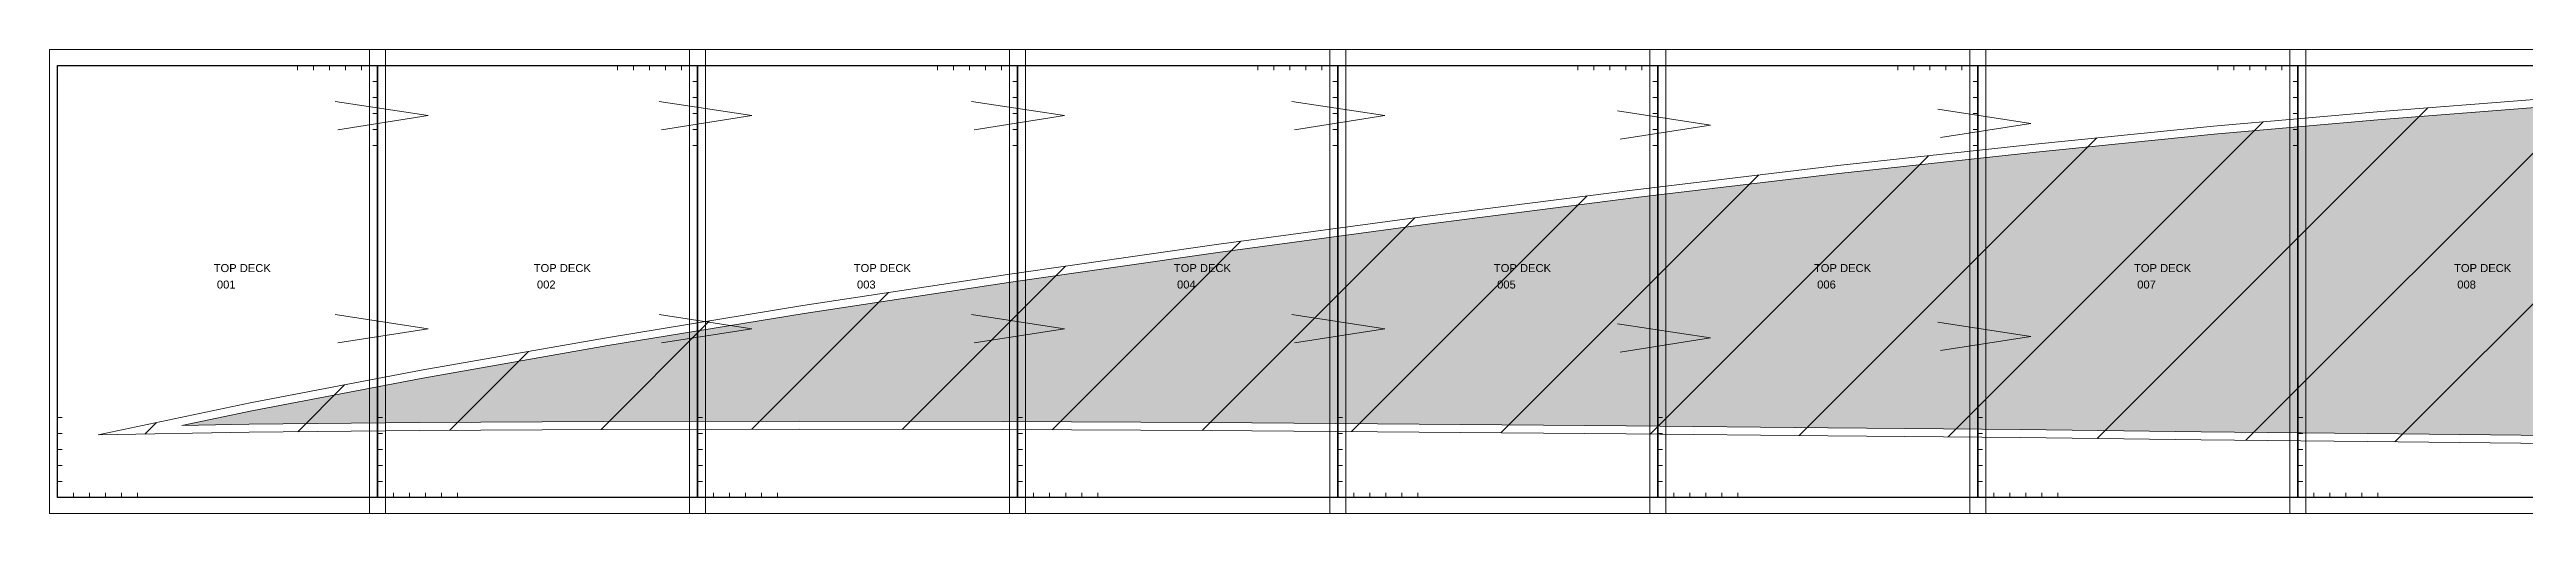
# Model space of a CAD drawing. Header units: millimetres. Extents: x -751 to 39822, y -9875 to 9310.
# Drawn here: x 19222 to 20768, y 9020 to 9310 of the extents above; entities that cross this region are included whole.
import ezdxf
from ezdxf.enums import TextEntityAlignment as Align

# ---------------------------------------------------------------- set-up
doc = ezdxf.new("R2010")
doc.units = ezdxf.units.MM
doc.header["$MEASUREMENT"] = 0
doc.layers.get('0').update_dxf_attribs({"lineweight": 0})
doc.layers.add('print', color=3, linetype='Continuous', lineweight=0)
doc.styles.get("Standard").update_dxf_attribs({"font": 'arial.ttf'})

# ---------------------------------------------------------------- blocks, each defined once
blk = doc.blocks.new('top hull')
h = blk.add_hatch()
h.set_pattern_fill('user', color=252, scale=66.505, angle=45, style=0, pattern_type=0)
h.set_pattern_definition([(45, (-19226.736, -9029.57), (-47.02614, 47.02614), [])])
h.paths.add_polyline_path([(5199.7, 0.2), (5079.7, 30.9), (4954.7, 59.3), (4829.5, 85.1), (4704.3, 108.7), (4579.4, 130.5), (4454.9, 150.5), (4331.2, 169), (4208.7, 185.8), (4087.8, 201), (3968.9, 214.5), (3852.4, 226), (3738.9, 235.7), (3628.7, 243.7), (3522.1, 250.1), (3419.4, 255.1), (3320.9, 259), (3227.1, 261.8), (3138.3, 263.8), (3054.8, 265.2), (2977, 266), (2905.2, 266.6), (2839.6, 267), (2780.2, 267.3), (2726.3, 267.6), (2677.4, 267.8), (2633.1, 268), (2592.7, 268.1), (2555.7, 268.2), (2521.6, 268.2), (2489.8, 268.1), (2459.8, 268.1), (2431.2, 268), (2403.2, 267.8), (2375.7, 267.7), (2348, 267.5), (2319.8, 267.3), (2290.7, 267.1), (2260.3, 267), (2228.2, 266.8), (2193.9, 266.7), (2157.1, 266.6), (2117.3, 266.5), (2074.1, 266.5), (2027.1, 266.5), (1975.8, 266.3), (1919.6, 265.6), (1858.1, 264.3), (1790.6, 262.2), (1716.8, 259), (1636, 254.6), (1547.9, 248.8), (1451.8, 241.3), (1347.2, 232), (1233.8, 220.7), (1112.6, 207.4), (985.9, 192.3), (855.8, 175.8), (724.3, 158.1), (593.6, 139.4), (465.8, 119.9), (343, 99.8), (227.3, 79.5), (120.5, 59.1), (25.5, 39.1), (119.8, 40.8), (226.1, 41.9), (341.3, 42.5), (463.4, 42.7), (590.4, 42.4), (720.3, 41.8), (850.9, 40.9), (980.3, 39.8), (1106.2, 38.6), (1226.6, 37.4), (1339.5, 36.1), (1443.6, 35), (1539.4, 33.9), (1627.5, 32.8), (1708.2, 31.7), (1782.2, 30.7), (1850, 29.7), (1912, 28.7), (1968.9, 27.7), (2021.1, 26.7), (2069.2, 25.6), (2113.7, 24.4), (2155.1, 23.2), (2193.5, 21.9), (2229.5, 20.5), (2263.4, 19.2), (2295.4, 17.8), (2326, 16.4), (2355.5, 15.1), (2384.3, 13.9), (2412.5, 12.8), (2440.8, 11.9), (2469.3, 11.1), (2498.7, 10.6), (2529.6, 10.2), (2562.6, 10.2), (2598.3, 10.3), (2637.3, 10.7), (2680.1, 11.3), (2727.5, 12.1), (2779.9, 13.2), (2838, 14.5), (2902.3, 16.1), (2973.2, 17.9), (3050.2, 19.9), (3133, 22), (3221.2, 24.3), (3314.5, 26.8), (3412.5, 29.4), (3514.9, 32), (3621.2, 34.7), (3731.1, 37.4), (3844.2, 40.1), (3960.2, 42.8), (4078.7, 45.3), (4199.4, 47.2), (4321.7, 48.4), (4445.6, 48.5), (4570.6, 47), (4696.4, 43.6), (4822.9, 37.8), (4949.9, 28.9), (5077.1, 16.4)])
blk.add_hatch(color=255).paths.add_polyline_path([(5077.7, 21.3), (5078.5, 26), (4953.6, 54.4), (4828.5, 80.2), (4703.5, 103.8), (4578.6, 125.6), (4454.1, 145.6), (4330.5, 164), (4208, 180.9), (4087.2, 196), (3968.3, 209.5), (3852, 221), (3738.6, 230.7), (3628.4, 238.7), (3521.8, 245.1), (3419.1, 250.2), (3320.8, 254), (3227, 256.8), (3138.2, 258.8), (3054.8, 260.2), (2976.9, 261), (2905.1, 261.6), (2839.6, 262), (2780.1, 262.3), (2726.3, 262.6), (2677.4, 262.8), (2633, 263), (2592.6, 263.1), (2555.7, 263.2), (2521.6, 263.2), (2489.8, 263.1), (2459.9, 263.1), (2431.2, 263), (2403.3, 262.8), (2375.7, 262.7), (2348, 262.5), (2319.8, 262.3), (2290.8, 262.1), (2260.3, 262), (2228.2, 261.8), (2193.9, 261.7), (2157.1, 261.6), (2117.3, 261.5), (2074.1, 261.5), (2027.1, 261.5), (1975.8, 261.3), (1919.7, 260.6), (1858.2, 259.3), (1790.8, 257.2), (1717, 254), (1636.4, 249.6), (1548.2, 243.8), (1452.2, 236.3), (1347.6, 227), (1234.3, 215.7), (1113.2, 202.4), (986.5, 187.4), (856.4, 170.9), (725, 153.2), (594.3, 134.4), (466.6, 114.9), (343.9, 94.9), (228.2, 74.6), (121.5, 54.2), (77.7, 45), (119.7, 45.8), (226.1, 46.9), (341.3, 47.5), (463.4, 47.7), (590.4, 47.4), (720.3, 46.8), (851, 45.9), (980.3, 44.8), (1106.2, 43.6), (1226.7, 42.4), (1339.5, 41.1), (1443.7, 40), (1539.5, 38.9), (1627.5, 37.8), (1708.3, 36.7), (1782.3, 35.7), (1850.1, 34.7), (1912.1, 33.7), (1969, 32.7), (2021.3, 31.7), (2069.4, 30.6), (2113.9, 29.4), (2155.2, 28.2), (2193.7, 26.9), (2229.7, 25.5), (2263.6, 24.2), (2295.7, 22.8), (2326.3, 21.4), (2355.8, 20.1), (2384.5, 18.9), (2412.7, 17.8), (2440.9, 16.8), (2469.4, 16.1), (2498.8, 15.6), (2529.7, 15.2), (2562.6, 15.2), (2598.3, 15.3), (2637.2, 15.7), (2680, 16.3), (2727.4, 17.1), (2779.8, 18.2), (2837.9, 19.5), (2902.2, 21.1), (2973, 22.9), (3050, 24.8), (3132.8, 27), (3221.1, 29.3), (3314.4, 31.8), (3412.4, 34.4), (3514.8, 37), (3621.1, 39.7), (3731, 42.4), (3844.1, 45.1), (3960.1, 47.8), (4078.6, 50.3), (4199.3, 52.2), (4321.7, 53.4), (4445.6, 53.5), (4570.7, 52), (4696.6, 48.6), (4823.2, 42.8), (4950.3, 33.9), (5077.7, 21.3), (5078.5, 26)], flags=0)
for p, q in [((150, 270), (150, 267)), ((160, 270), (160, 267)), ((170, 270), (170, 267)), ((180, 270), (180, 267)), ((190, 270), (190, 267)), ((200, 270), (200, 260)), ((350, 270), (350, 267)), ((360, 270), (360, 267)), ((370, 270), (370, 267)), ((380, 270), (380, 267)), ((390, 270), (390, 267)), ((400, 270), (400, 260)), ((550, 270), (550, 267)), ((560, 270), (560, 267)), ((570, 270), (570, 267)), ((580, 270), (580, 267)), ((590, 270), (590, 267)), ((600, 270), (600, 260)), ((750, 270), (750, 267)), ((760, 270), (760, 267)), ((770, 270), (770, 267)), ((780, 270), (780, 267)), ((790, 270), (790, 267)), ((800, 270), (800, 260)), ((950, 270), (950, 267)), ((960, 270), (960, 267)), ((970, 270), (970, 267)), ((980, 270), (980, 267)), ((990, 270), (990, 267)), ((1000, 270), (1000, 260)), ((1150, 270), (1150, 267)), ((1160, 270), (1160, 267)), ((1170, 270), (1170, 267)), ((1180, 270), (1180, 267)), ((1190, 270), (1190, 267)), ((1200, 270), (1200, 260)), ((1350, 270), (1350, 267)), ((1360, 270), (1360, 267)), ((1370, 270), (1370, 267)), ((1380, 270), (1380, 267)), ((1390, 270), (1390, 267)), ((1400, 270), (1400, 260)), ((173.6, 247.5), (231.7, 238.7)), ((200, 260), (197, 260)), ((200, 250), (197, 250)), ((200, 260), (200, 250)), ((200, 250), (200, 240)), ((375.9, 247.5), (433.9, 238.7)), ((400, 260), (397, 260)), ((400, 250), (397, 250)), ((400, 260), (400, 250)), ((400, 250), (400, 240)), ((571.2, 247.5), (629.3, 238.7)), ((600, 260), (597, 260)), ((600, 250), (597, 250)), ((600, 260), (600, 250)), ((600, 250), (600, 240)), ((771.4, 247.5), (829.5, 238.7)), ((800, 260), (797, 260)), ((800, 250), (797, 250)), ((800, 260), (800, 250)), ((800, 250), (800, 240)), ((1000, 260), (997, 260)), ((1000, 250), (997, 250)), ((1000, 260), (1000, 250)), ((1000, 250), (1000, 240)), ((1200, 260), (1197, 260)), ((1200, 250), (1197, 250)), ((1200, 260), (1200, 250)), ((1200, 250), (1200, 240)), ((1400, 260), (1397, 260)), ((1400, 250), (1397, 250)), ((1400, 260), (1400, 250)), ((1400, 250), (1400, 240)), ((231.7, 238.7), (175.2, 229.8)), ((200, 240), (197, 240)), ((200, 240), (200, 230)), ((433.9, 238.7), (377.5, 229.8)), ((400, 240), (397, 240)), ((400, 240), (400, 230)), ((629.3, 238.7), (572.8, 229.8)), ((600, 240), (597, 240)), ((600, 240), (600, 230)), ((829.5, 238.7), (773, 229.8)), ((800, 240), (797, 240)), ((800, 240), (800, 230)), ((974.8, 241.7), (1032.9, 232.8)), ((1032.9, 232.8), (976.4, 224)), ((1000, 240), (997, 240)), ((1000, 240), (1000, 230)), ((1175.1, 242.7), (1233.2, 233.8)), ((1233.2, 233.8), (1176.7, 224.9)), ((1200, 240), (1197, 240)), ((1200, 240), (1200, 230)), ((1400, 240), (1397, 240)), ((1400, 240), (1400, 230)), ((200, 230), (197, 230)), ((200, 220), (197, 220)), ((200, 230), (200, 220)), ((400, 230), (397, 230)), ((400, 220), (397, 220)), ((400, 230), (400, 220)), ((600, 230), (597, 230)), ((600, 220), (597, 220)), ((600, 230), (600, 220)), ((800, 230), (797, 230)), ((800, 220), (797, 220)), ((800, 230), (800, 220)), ((1000, 230), (997, 230)), ((1000, 220), (997, 220)), ((1000, 230), (1000, 220)), ((1200, 230), (1197, 230)), ((1200, 220), (1197, 220)), ((1200, 230), (1200, 220)), ((1400, 230), (1397, 230)), ((1400, 220), (1397, 220)), ((1400, 230), (1400, 220)), ((173.6, 114.4), (231.7, 105.5)), ((375.9, 114.4), (433.9, 105.5)), ((571.2, 114.4), (629.3, 105.5)), ((771.4, 114.4), (829.5, 105.5)), ((974.8, 108.6), (1032.9, 99.7)), ((1175.1, 109.6), (1233.2, 100.7)), ((231.7, 105.5), (175.2, 96.6)), ((433.9, 105.5), (377.5, 96.6)), ((629.3, 105.5), (572.8, 96.6)), ((829.5, 105.5), (773, 96.6)), ((1032.9, 99.7), (976.4, 90.8)), ((1233.2, 100.7), (1176.7, 91.8)), ((0, 50), (3, 50)), ((0, 40), (0, 50)), ((200, 50), (203, 50)), ((200, 40), (200, 50)), ((400, 50), (403, 50)), ((400, 40), (400, 50)), ((600, 50), (603, 50)), ((600, 40), (600, 50)), ((800, 50), (803, 50)), ((800, 40), (800, 50)), ((1000, 50), (1003, 50)), ((1000, 40), (1000, 50)), ((1200, 50), (1203, 50)), ((1200, 40), (1200, 50)), ((1400, 50), (1403, 50)), ((1400, 40), (1400, 50)), ((0, 40), (3, 40)), ((0, 30), (0, 40)), ((200, 40), (203, 40)), ((200, 30), (200, 40)), ((400, 40), (403, 40)), ((400, 30), (400, 40)), ((600, 40), (603, 40)), ((600, 30), (600, 40)), ((800, 40), (803, 40)), ((800, 30), (800, 40)), ((1000, 40), (1003, 40)), ((1000, 30), (1000, 40)), ((1200, 40), (1203, 40)), ((1200, 30), (1200, 40)), ((1400, 40), (1403, 40)), ((1400, 30), (1400, 40)), ((0, 20), (0, 30)), ((0, 30), (3, 30)), ((0, 20), (3, 20)), ((0, 10), (0, 20)), ((200, 20), (200, 30)), ((200, 30), (203, 30)), ((200, 20), (203, 20)), ((200, 10), (200, 20)), ((400, 20), (400, 30)), ((400, 30), (403, 30)), ((400, 20), (403, 20)), ((400, 10), (400, 20)), ((600, 20), (600, 30)), ((600, 30), (603, 30)), ((600, 20), (603, 20)), ((600, 10), (600, 20)), ((800, 20), (800, 30)), ((800, 30), (803, 30)), ((800, 20), (803, 20)), ((800, 10), (800, 20)), ((1000, 20), (1000, 30)), ((1000, 30), (1003, 30)), ((1000, 20), (1003, 20)), ((1000, 10), (1000, 20)), ((1200, 20), (1200, 30)), ((1200, 30), (1203, 30)), ((1200, 20), (1203, 20)), ((1200, 10), (1200, 20)), ((1400, 20), (1400, 30)), ((1400, 30), (1403, 30)), ((1400, 20), (1403, 20)), ((1400, 10), (1400, 20)), ((0, 0), (0, 10)), ((0, 10), (3, 10)), ((10, 0), (10, 3)), ((20, 0), (20, 3)), ((30, 0), (30, 3)), ((40, 0), (40, 3)), ((50, 0), (50, 3)), ((200, 0), (200, 10)), ((200, 10), (203, 10)), ((210, 0), (210, 3)), ((220, 0), (220, 3)), ((230, 0), (230, 3)), ((240, 0), (240, 3)), ((250, 0), (250, 3)), ((400, 0), (400, 10)), ((400, 10), (403, 10)), ((410, 0), (410, 3)), ((420, 0), (420, 3)), ((430, 0), (430, 3)), ((440, 0), (440, 3)), ((450, 0), (450, 3)), ((600, 0), (600, 10)), ((600, 10), (603, 10)), ((610, 0), (610, 3)), ((620, 0), (620, 3)), ((630, 0), (630, 3)), ((640, 0), (640, 3)), ((650, 0), (650, 3)), ((800, 0), (800, 10)), ((800, 10), (803, 10)), ((810, 0), (810, 3)), ((820, 0), (820, 3)), ((830, 0), (830, 3)), ((840, 0), (840, 3)), ((850, 0), (850, 3)), ((1000, 0), (1000, 10)), ((1000, 10), (1003, 10)), ((1010, 0), (1010, 3)), ((1020, 0), (1020, 3)), ((1030, 0), (1030, 3)), ((1040, 0), (1040, 3)), ((1050, 0), (1050, 3)), ((1200, 0), (1200, 10)), ((1200, 10), (1203, 10)), ((1210, 0), (1210, 3)), ((1220, 0), (1220, 3)), ((1230, 0), (1230, 3)), ((1240, 0), (1240, 3)), ((1250, 0), (1250, 3)), ((1400, 0), (1400, 10)), ((1400, 10), (1403, 10)), ((1410, 0), (1410, 3)), ((1420, 0), (1420, 3)), ((1430, 0), (1430, 3)), ((1440, 0), (1440, 3)), ((1450, 0), (1450, 3))]:
    blk.add_line(p, q)
at = {"lineweight": 30}
for points in [[(200, 270), (200, 0), (0, 0), (0, 270), (200, 270)], [(400, 270), (400, 0), (200, 0), (200, 270), (400, 270)], [(600, 270), (600, 0), (400, 0), (400, 270), (600, 270)], [(800, 270), (800, 0), (600, 0), (600, 270), (800, 270)], [(1000, 270), (1000, 0), (800, 0), (800, 270), (1000, 270)], [(1200, 270), (1200, 0), (1000, 0), (1000, 270), (1200, 270)], [(1400, 270), (1400, 0), (1200, 0), (1200, 270), (1400, 270)], [(1600, 270), (1600, 0), (1400, 0), (1400, 270), (1600, 270)]]:
    blk.add_lwpolyline(points, dxfattribs=at)
at = {"flags": 128}
blk.add_lwpolyline([(1547.9, 248.8), (1451.8, 241.3), (1347.2, 232), (1233.8, 220.7), (1112.6, 207.4), (985.9, 192.3), (855.8, 175.8), (724.3, 158.1), (593.6, 139.4), (465.8, 119.9), (343, 99.8), (227.3, 79.5), (120.5, 59.1), (25.5, 39.1), (119.8, 40.8), (226.1, 41.9), (341.3, 42.5), (463.4, 42.7), (590.4, 42.4), (720.3, 41.8), (850.9, 40.9), (980.3, 39.8), (1106.2, 38.6), (1226.6, 37.4), (1339.5, 36.1), (1443.6, 35), (1539.4, 33.9), (1627.5, 32.8)], dxfattribs=at)
at = {"color": 252}
blk.add_lwpolyline([(1548.2, 243.8), (1452.2, 236.3), (1347.6, 227), (1234.3, 215.7), (1113.2, 202.4), (986.5, 187.4), (856.4, 170.9), (725, 153.2), (594.3, 134.4), (466.6, 114.9), (343.9, 94.9), (228.2, 74.6), (121.5, 54.2), (77.7, 45), (119.7, 45.8), (226.1, 46.9), (341.3, 47.5), (463.4, 47.7), (590.4, 47.4), (720.3, 46.8), (851, 45.9), (980.3, 44.8), (1106.2, 43.6), (1226.7, 42.4), (1339.5, 41.1), (1443.7, 40), (1539.5, 38.9), (1627.5, 37.8)], dxfattribs=at)
at = {"layer": 'print', "color": 255}
for points in [[(-5, -10), (205, -10), (205, 280), (-5, 280)], [(195, -10), (405, -10), (405, 280), (195, 280)], [(395, -10), (605, -10), (605, 280), (395, 280)], [(595, -10), (805, -10), (805, 280), (595, 280)], [(795, -10), (1005, -10), (1005, 280), (795, 280)], [(995, -10), (1205, -10), (1205, 280), (995, 280)], [(1195, -10), (1405, -10), (1405, 280), (1195, 280)], [(1395, -10), (1605, -10), (1605, 280), (1395, 280)]]:
    blk.add_lwpolyline(points, close=True, dxfattribs=at)
at = {"layer": 'print'}
for s, p in [('TOP DECK', (97.6, 139.4)), ('TOP DECK', (297.6, 139.4)), ('TOP DECK', (497.6, 139.4)), ('TOP DECK', (697.6, 139.4)), ('TOP DECK', (897.6, 139.4)), ('TOP DECK', (1097.6, 139.4)), ('TOP DECK', (1297.6, 139.4)), ('TOP DECK', (1497.6, 139.4)), ('001', (99.6, 129.1)), ('002', (299.6, 129.1)), ('003', (499.6, 129.1)), ('004', (699.6, 129.1)), ('005', (899.6, 129.1)), ('006', (1099.6, 129.1)), ('007', (1299.6, 129.1)), ('008', (1499.6, 129.1))]:
    blk.add_text(s, height=5, rotation=360, dxfattribs=at).set_placement(p, align=Align.BOTTOM_LEFT)

msp = doc.modelspace()

# ---------------------------------------------------------------- block references
msp.add_blockref('top hull', (19226.73555, 9029.56692))

doc.saveas('drawing.dxf')
